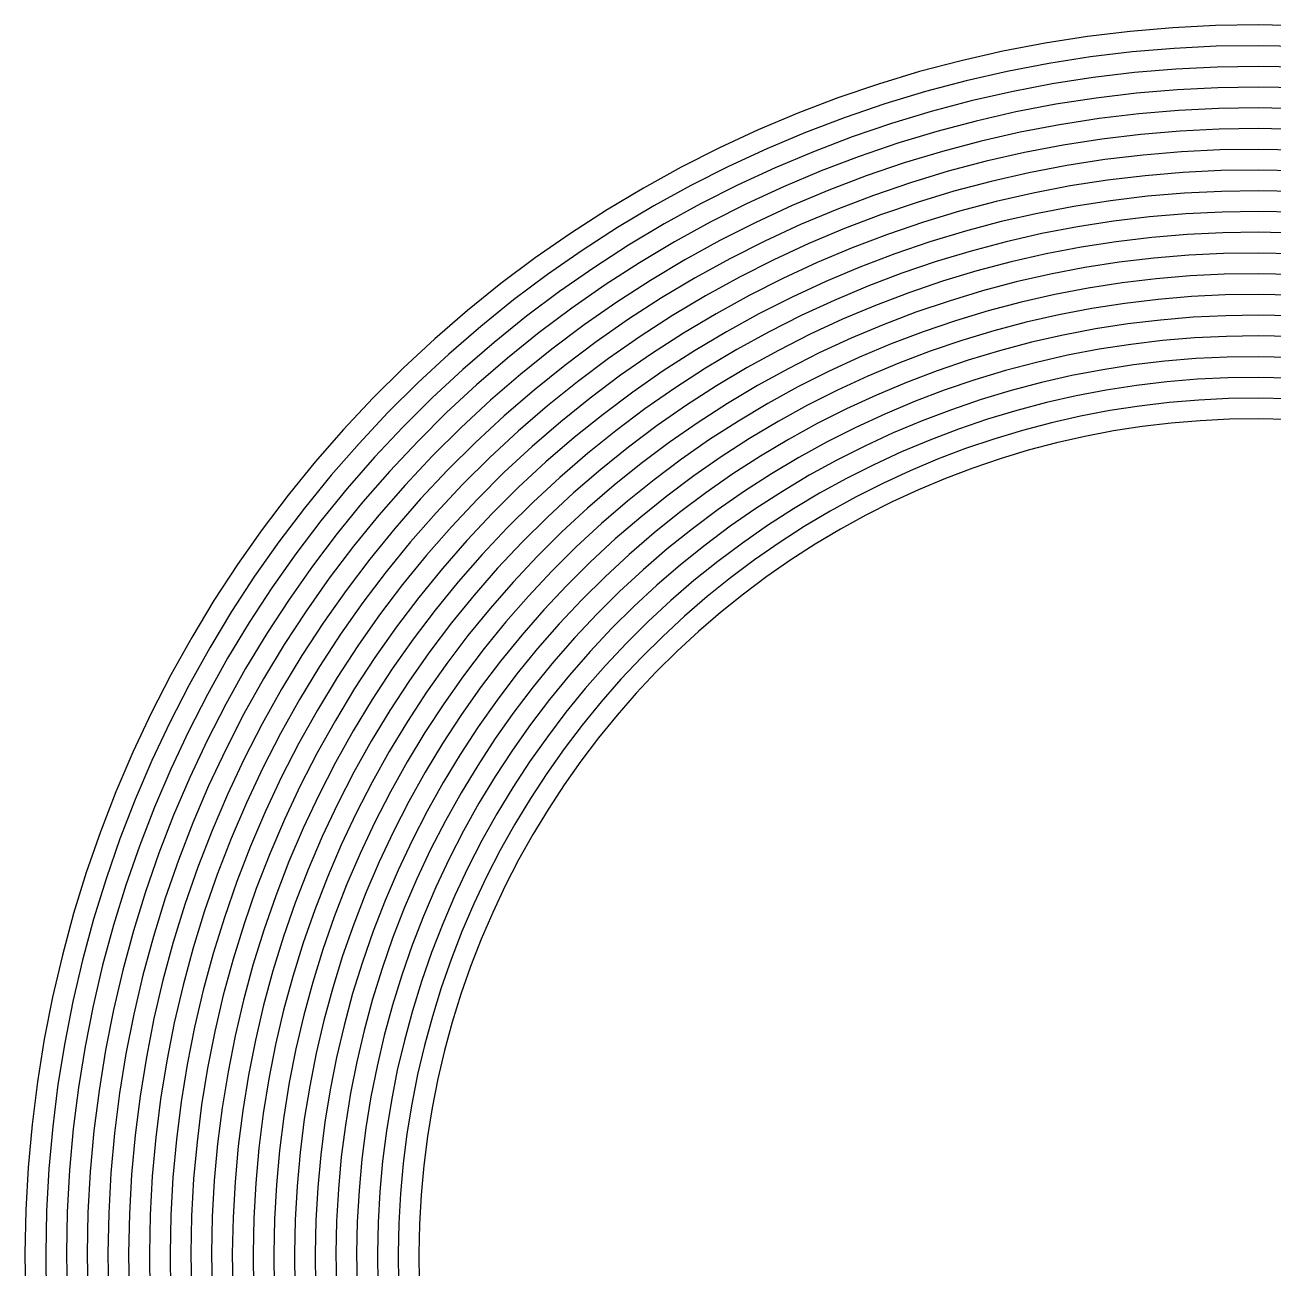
# Model space of a CAD drawing. Header units: metres. Extents: x -29.8 to 30, y -29.9 to 29.6.
# Drawn here: x -29.75 to 0.35, y -0.35 to 29.62 of the extents above; entities that cross this region are included whole.
import ezdxf

# ---------------------------------------------------------------- set-up
doc = ezdxf.new("R2010")
doc.units = ezdxf.units.M

msp = doc.modelspace()

# ---------------------------------------------------------------- linework, layer by layer
at = {"layer": 'COIL'}
for p, q in [((-2.0669, 29.5584), (-3.0975, 29.471)), ((-1.034, 29.6097), (-2.0669, 29.5584)), ((0, 29.625), (-1.034, 29.6097)), ((1.0338, 29.6042), (0, 29.625)), ((-4.1245, 29.3477), (-5.1467, 29.1886)), ((-3.0975, 29.471), (-4.1245, 29.3477)), ((-6.1628, 28.9939), (-7.1716, 28.7639)), ((-5.1467, 29.1886), (-6.1628, 28.9939)), ((-3.0453, 28.9737), (-4.055, 28.8526)), ((-2.032, 29.0596), (-3.0453, 28.9737)), ((-1.0165, 29.11), (-2.032, 29.0596)), ((0, 29.125), (-1.0165, 29.11)), ((1.0164, 29.1045), (0, 29.125)), ((-7.1716, 28.7639), (-8.1719, 28.4987)), ((-5.0599, 28.6962), (-6.0589, 28.5049)), ((-4.055, 28.8526), (-5.0599, 28.6962)), ((-0.9991, 28.6103), (-1.9972, 28.5608)), ((0, 28.625), (-0.9991, 28.6103)), ((0.9989, 28.6048), (0, 28.625)), ((-8.1719, 28.4987), (-9.1624, 28.1988)), ((-6.0589, 28.5049), (-7.0507, 28.2787)), ((-3.9854, 28.3574), (-4.9731, 28.2038)), ((-2.993, 28.4765), (-3.9854, 28.3574)), ((-1.9972, 28.5608), (-2.993, 28.4765)), ((-9.1624, 28.1988), (-10.1418, 27.8645)), ((-8.0341, 28.0181), (-9.0078, 27.7233)), ((-7.0507, 28.2787), (-8.0341, 28.0181)), ((-5.9549, 28.0158), (-6.9297, 27.7936)), ((-4.9731, 28.2038), (-5.9549, 28.0158)), ((-1.9623, 28.062), (-2.9407, 27.9792)), ((-0.9816, 28.1106), (-1.9623, 28.062)), ((0, 28.125), (-0.9816, 28.1106)), ((0.9815, 28.1051), (0, 28.125)), ((-10.1418, 27.8645), (-11.1092, 27.4962)), ((-9.0078, 27.7233), (-9.9708, 27.3947)), ((-6.9297, 27.7936), (-7.8962, 27.5375)), ((-4.8863, 27.7114), (-5.851, 27.5267)), ((-3.9158, 27.8623), (-4.8863, 27.7114)), ((-2.9407, 27.9792), (-3.9158, 27.8623)), ((-11.1092, 27.4962), (-12.0631, 27.0942)), ((-9.9708, 27.3947), (-10.9219, 27.0326)), ((-7.8962, 27.5375), (-8.8533, 27.2478)), ((-5.851, 27.5267), (-6.8088, 27.3084)), ((-2.8885, 27.482), (-3.8462, 27.3672)), ((-1.9274, 27.5632), (-2.8885, 27.482)), ((-0.9642, 27.6109), (-1.9274, 27.5632)), ((0, 27.625), (-0.9642, 27.6109)), ((0.964, 27.6054), (0, 27.625)), ((-12.0631, 27.0942), (-13.0026, 26.6592)), ((-8.8533, 27.2478), (-9.7998, 26.9248)), ((-6.8088, 27.3084), (-7.7584, 27.0568)), ((-4.7994, 27.219), (-5.747, 27.0376)), ((-3.8462, 27.3672), (-4.7994, 27.219)), ((-0.9467, 27.1113), (-1.8925, 27.0645)), ((0, 27.125), (-0.9467, 27.1113)), ((0.9466, 27.1057), (0, 27.125)), ((-10.9219, 27.0326), (-11.8598, 26.6375)), ((-9.7998, 26.9248), (-10.7346, 26.569)), ((-7.7584, 27.0568), (-8.6988, 26.7722)), ((-6.6878, 26.8233), (-7.6206, 26.5762)), ((-5.747, 27.0376), (-6.6878, 26.8233)), ((-3.7766, 26.872), (-4.7126, 26.7266)), ((-2.8362, 26.9847), (-3.7766, 26.872)), ((-1.8925, 27.0645), (-2.8362, 26.9847)), ((-13.0026, 26.6592), (-13.9264, 26.1917)), ((-11.8598, 26.6375), (-12.7834, 26.2098)), ((-10.7346, 26.569), (-11.6564, 26.1807)), ((-8.6988, 26.7722), (-9.6288, 26.455)), ((-7.6206, 26.5762), (-8.5443, 26.2967)), ((-5.6431, 26.5486), (-6.5668, 26.3381)), ((-4.7126, 26.7266), (-5.6431, 26.5486)), ((-1.8577, 26.5657), (-2.7839, 26.4874)), ((-0.9293, 26.6116), (-1.8577, 26.5657)), ((0, 26.625), (-0.9293, 26.6116)), ((0.9291, 26.606), (0, 26.625)), ((-13.9264, 26.1917), (-14.8333, 25.6921)), ((-12.7834, 26.2098), (-13.6916, 25.7502)), ((-9.6288, 26.455), (-10.5473, 26.1054)), ((-8.5443, 26.2967), (-9.4578, 25.9851)), ((-6.5668, 26.3381), (-7.4828, 26.0956)), ((-4.6258, 26.2342), (-5.5391, 26.0595)), ((-3.707, 26.3769), (-4.6258, 26.2342)), ((-2.7839, 26.4874), (-3.707, 26.3769)), ((-11.6564, 26.1807), (-12.5642, 25.7604)), ((-10.5473, 26.1054), (-11.453, 25.7239)), ((-9.4578, 25.9851), (-10.36, 25.6418)), ((-7.4828, 26.0956), (-8.3898, 25.8212)), ((-5.5391, 26.0595), (-6.4459, 25.853)), ((-2.7317, 25.9902), (-3.6374, 25.8818)), ((-1.8228, 26.0669), (-2.7317, 25.9902)), ((-0.9118, 26.1119), (-1.8228, 26.0669)), ((0, 26.125), (-0.9118, 26.1119)), ((0.9117, 26.1063), (0, 26.125)), ((-14.8333, 25.6921), (-15.7224, 25.1611)), ((-13.6916, 25.7502), (-14.5833, 25.2591)), ((-12.5642, 25.7604), (-13.4569, 25.3087)), ((-11.453, 25.7239), (-12.345, 25.311)), ((-10.36, 25.6418), (-11.2497, 25.2671)), ((-8.3898, 25.8212), (-9.2868, 25.5153)), ((-7.345, 25.615), (-8.2353, 25.3457)), ((-6.4459, 25.853), (-7.345, 25.615)), ((-4.539, 25.7418), (-5.4352, 25.5704)), ((-3.6374, 25.8818), (-4.539, 25.7418)), ((-0.8944, 25.6122), (-1.7879, 25.5681)), ((0, 25.625), (-0.8944, 25.6122)), ((0.8942, 25.6066), (0, 25.625)), ((-13.4569, 25.3087), (-14.3333, 24.8261)), ((-12.345, 25.311), (-13.2221, 24.8672)), ((-9.2868, 25.5153), (-10.1727, 25.1782)), ((-8.2353, 25.3457), (-9.1158, 25.0454)), ((-6.3249, 25.3678), (-7.2072, 25.1343)), ((-5.4352, 25.5704), (-6.3249, 25.3678)), ((-3.5679, 25.3866), (-4.4521, 25.2494)), ((-2.6794, 25.4929), (-3.5679, 25.3866)), ((-1.7879, 25.5681), (-2.6794, 25.4929)), ((-15.7224, 25.1611), (-16.5925, 24.5994)), ((-14.5833, 25.2591), (-15.4575, 24.7371)), ((-11.2497, 25.2671), (-12.1258, 24.8616)), ((-10.1727, 25.1782), (-11.0463, 24.8104)), ((-9.1158, 25.0454), (-9.9853, 24.7146)), ((-7.2072, 25.1343), (-8.0808, 24.8701)), ((-5.3312, 25.0813), (-6.204, 24.8827)), ((-4.4521, 25.2494), (-5.3312, 25.0813)), ((-2.6271, 24.9957), (-3.4983, 24.8915)), ((-1.753, 25.0693), (-2.6271, 24.9957)), ((-0.8769, 25.1125), (-1.753, 25.0693)), ((0, 25.125), (-0.8769, 25.1125)), ((0.8768, 25.1069), (0, 25.125)), ((-15.4575, 24.7371), (-16.3129, 24.1849)), ((-14.3333, 24.8261), (-15.1925, 24.3131)), ((-13.2221, 24.8672), (-14.0833, 24.393)), ((-12.1258, 24.8616), (-12.9874, 24.4258)), ((-11.0463, 24.8104), (-11.9066, 24.4122)), ((-9.9853, 24.7146), (-10.8429, 24.3536)), ((-8.0808, 24.8701), (-8.9448, 24.5756)), ((-6.204, 24.8827), (-7.0693, 24.6537)), ((-4.3653, 24.757), (-5.2272, 24.5923)), ((-3.4983, 24.8915), (-4.3653, 24.757)), ((-16.5925, 24.5994), (-17.4425, 24.0076)), ((-14.0833, 24.393), (-14.9275, 23.889)), ((-12.9874, 24.4258), (-13.8333, 23.96)), ((-11.9066, 24.4122), (-12.7527, 23.9843)), ((-8.9448, 24.5756), (-9.798, 24.251)), ((-7.9263, 24.3946), (-8.7738, 24.1057)), ((-7.0693, 24.6537), (-7.9263, 24.3946)), ((-6.083, 24.3975), (-6.9315, 24.1731)), ((-5.2272, 24.5923), (-6.083, 24.3975)), ((-3.4287, 24.3964), (-4.2785, 24.2646)), ((-2.5749, 24.4984), (-3.4287, 24.3964)), ((-1.7181, 24.5706), (-2.5749, 24.4984)), ((-0.8595, 24.6128), (-1.7181, 24.5706)), ((0, 24.625), (-0.8595, 24.6128)), ((0.8593, 24.6072), (0, 24.625)), ((-16.3129, 24.1849), (-17.1486, 23.6031)), ((-15.1925, 24.3131), (-16.0333, 23.7703)), ((-10.8429, 24.3536), (-11.6875, 23.9628)), ((-9.798, 24.251), (-10.6396, 23.8968)), ((-8.7738, 24.1057), (-9.6107, 23.7874)), ((-6.9315, 24.1731), (-7.7718, 23.9191)), ((-5.1233, 24.1032), (-5.962, 23.9124)), ((-4.2785, 24.2646), (-5.1233, 24.1032)), ((-0.842, 24.1131), (-1.6833, 24.0718)), ((0, 24.125), (-0.842, 24.1131)), ((0.8419, 24.1075), (0, 24.125)), ((-17.4425, 24.0076), (-18.2715, 23.3864)), ((-14.9275, 23.889), (-15.7537, 23.3558)), ((-13.8333, 23.96), (-14.6626, 23.465)), ((-12.7527, 23.9843), (-13.5833, 23.527)), ((-11.6875, 23.9628), (-12.5179, 23.5428)), ((-10.6396, 23.8968), (-11.4683, 23.5135)), ((-9.6107, 23.7874), (-10.4362, 23.4401)), ((-7.7718, 23.9191), (-8.6028, 23.6359)), ((-5.962, 23.9124), (-6.7937, 23.6924)), ((-3.3591, 23.9012), (-4.1917, 23.7722)), ((-2.5226, 24.0011), (-3.3591, 23.9012)), ((-1.6833, 24.0718), (-2.5226, 24.0011)), ((-17.1486, 23.6031), (-17.9636, 22.9924)), ((-16.0333, 23.7703), (-16.8547, 23.1986)), ((-13.5833, 23.527), (-14.3976, 23.041)), ((-12.5179, 23.5428), (-13.3333, 23.094)), ((-11.4683, 23.5135), (-12.2832, 23.1013)), ((-8.6028, 23.6359), (-9.4234, 23.3238)), ((-6.7937, 23.6924), (-7.6173, 23.4435)), ((-5.0193, 23.6141), (-5.8411, 23.4273)), ((-4.1917, 23.7722), (-5.0193, 23.6141)), ((-2.4704, 23.5039), (-3.2895, 23.4061)), ((-1.6484, 23.573), (-2.4704, 23.5039)), ((-0.8246, 23.6134), (-1.6484, 23.573)), ((0, 23.625), (-0.8246, 23.6134)), ((0.8244, 23.6078), (0, 23.625)), ((-18.2715, 23.3864), (-19.0783, 22.7366)), ((-16.8547, 23.1986), (-17.6558, 22.5984)), ((-15.7537, 23.3558), (-16.5608, 22.7941)), ((-14.6626, 23.465), (-15.4741, 22.9413)), ((-10.4362, 23.4401), (-11.2491, 23.0641)), ((-9.4234, 23.3238), (-10.2328, 22.9833)), ((-7.6173, 23.4435), (-8.4317, 23.166)), ((-6.6559, 23.2118), (-7.4628, 22.968)), ((-5.8411, 23.4273), (-6.6559, 23.2118)), ((-4.1048, 23.2798), (-4.9154, 23.125)), ((-3.2895, 23.4061), (-4.1048, 23.2798)), ((-17.9636, 22.9924), (-18.7569, 22.3536)), ((-15.4741, 22.9413), (-16.267, 22.3895)), ((-14.3976, 23.041), (-15.1945, 22.5268)), ((-13.3333, 23.094), (-14.1327, 22.617)), ((-12.2832, 23.1013), (-13.0833, 22.661)), ((-11.2491, 23.0641), (-12.0485, 22.6599)), ((-10.2328, 22.9833), (-11.0299, 22.6147)), ((-8.4317, 23.166), (-9.2361, 22.8602)), ((-7.4628, 22.968), (-8.2607, 22.6962)), ((-5.7201, 22.9421), (-6.5181, 22.7312)), ((-4.9154, 23.125), (-5.7201, 22.9421)), ((-3.2199, 22.911), (-4.018, 22.7874)), ((-2.4181, 23.0066), (-3.2199, 22.911)), ((-1.6135, 23.0742), (-2.4181, 23.0066)), ((-0.8071, 23.1137), (-1.6135, 23.0742)), ((0, 23.125), (-0.8071, 23.1137)), ((0.807, 23.1081), (0, 23.125)), ((-19.0783, 22.7366), (-19.862, 22.059)), ((-17.6558, 22.5984), (-18.4355, 21.9706)), ((-16.5608, 22.7941), (-17.348, 22.2044)), ((-14.1327, 22.617), (-14.9149, 22.1123)), ((-13.0833, 22.661), (-13.8677, 22.1929)), ((-12.0485, 22.6599), (-12.8333, 22.228)), ((-11.0299, 22.6147), (-11.8137, 22.2184)), ((-9.2361, 22.8602), (-10.0294, 22.5265)), ((-8.2607, 22.6962), (-9.0488, 22.3966)), ((-6.5181, 22.7312), (-7.3083, 22.4925)), ((-4.8114, 22.636), (-5.5991, 22.457)), ((-4.018, 22.7874), (-4.8114, 22.636)), ((-0.7897, 22.614), (-1.5786, 22.5754)), ((0, 22.625), (-0.7897, 22.614)), ((0.7895, 22.6084), (0, 22.625)), ((-18.7569, 22.3536), (-19.5275, 21.6874)), ((-16.267, 22.3895), (-17.0401, 21.8104)), ((-15.1945, 22.5268), (-15.9731, 21.985)), ((-10.0294, 22.5265), (-10.8107, 22.1653)), ((-9.0488, 22.3966), (-9.8261, 22.0697)), ((-7.3083, 22.4925), (-8.0897, 22.2263)), ((-5.5991, 22.457), (-6.3802, 22.2505)), ((-3.9312, 22.295), (-4.7075, 22.1469)), ((-3.1503, 22.4158), (-3.9312, 22.295)), ((-2.3658, 22.5093), (-3.1503, 22.4158)), ((-1.5786, 22.5754), (-2.3658, 22.5093)), ((-19.862, 22.059), (-20.6217, 21.3544)), ((-17.348, 22.2044), (-18.1141, 21.5876)), ((-15.9731, 21.985), (-16.7323, 21.4164)), ((-14.9149, 22.1123), (-15.6792, 21.5805)), ((-13.8677, 22.1929), (-14.6353, 21.6978)), ((-12.8333, 22.228), (-13.6027, 21.7689)), ((-11.8137, 22.2184), (-12.5833, 21.795)), ((-10.8107, 22.1653), (-11.579, 21.7769)), ((-9.8261, 22.0697), (-10.5915, 21.7159)), ((-8.0897, 22.2263), (-8.8615, 21.933)), ((-7.1537, 22.017), (-7.9187, 21.7565)), ((-6.3802, 22.2505), (-7.1537, 22.017)), ((-4.7075, 22.1469), (-5.4782, 21.9718)), ((-2.3136, 22.0121), (-3.0808, 21.9207)), ((-1.5437, 22.0766), (-2.3136, 22.0121)), ((-0.7722, 22.1143), (-1.5437, 22.0766)), ((0, 22.125), (-0.7722, 22.1143)), ((0.7721, 22.1087), (0, 22.125)), ((-19.5275, 21.6874), (-20.2744, 20.9947)), ((-18.4355, 21.9706), (-19.1929, 21.3159)), ((-17.0401, 21.8104), (-17.7927, 21.2045)), ((-14.6353, 21.6978), (-15.3853, 21.176)), ((-13.6027, 21.7689), (-14.3557, 21.2832)), ((-12.5833, 21.795), (-13.3378, 21.3449)), ((-11.579, 21.7769), (-12.3333, 21.362)), ((-10.5915, 21.7159), (-11.3443, 21.3354)), ((-8.8615, 21.933), (-9.6227, 21.613)), ((-7.9187, 21.7565), (-8.6742, 21.4695)), ((-6.2424, 21.7699), (-6.9992, 21.5414)), ((-5.4782, 21.9718), (-6.2424, 21.7699)), ((-3.8444, 21.8025), (-4.6035, 21.6578)), ((-3.0808, 21.9207), (-3.8444, 21.8025)), ((-18.1141, 21.5876), (-18.8583, 20.9443)), ((-16.7323, 21.4164), (-17.4713, 20.8215)), ((-15.6792, 21.5805), (-16.4245, 21.0224)), ((-9.6227, 21.613), (-10.3723, 21.2665)), ((-8.6742, 21.4695), (-9.4193, 21.1562)), ((-6.9992, 21.5414), (-7.7477, 21.2866)), ((-5.3572, 21.4867), (-6.1046, 21.2893)), ((-4.6035, 21.6578), (-5.3572, 21.4867)), ((-3.0112, 21.4255), (-3.7576, 21.3101)), ((-2.2613, 21.5148), (-3.0112, 21.4255)), ((-1.5089, 21.5779), (-2.2613, 21.5148)), ((-0.7548, 21.6146), (-1.5089, 21.5779)), ((0, 21.625), (-0.7548, 21.6146)), ((0.7546, 21.6091), (0, 21.625)), ((-20.6217, 21.3544), (-21.3564, 20.6236)), ((-19.1929, 21.3159), (-19.927, 20.6351)), ((-17.7927, 21.2045), (-18.5238, 20.5727)), ((-15.3853, 21.176), (-16.1166, 20.6284)), ((-14.3557, 21.2832), (-15.0914, 20.7715)), ((-13.3378, 21.3449), (-14.0761, 20.8687)), ((-12.3333, 21.362), (-13.0728, 20.9209)), ((-11.3443, 21.3354), (-12.0833, 20.9289)), ((-10.3723, 21.2665), (-11.1095, 20.894)), ((-9.4193, 21.1562), (-10.1532, 20.8171)), ((-7.7477, 21.2866), (-8.4869, 21.0059)), ((-6.1046, 21.2893), (-6.8447, 21.0659)), ((-4.4996, 21.1687), (-5.2363, 21.0015)), ((-3.7576, 21.3101), (-4.4996, 21.1687)), ((-1.474, 21.0791), (-2.209, 21.0176)), ((-0.7373, 21.1149), (-1.474, 21.0791)), ((0, 21.125), (-0.7373, 21.1149)), ((0.7372, 21.1094), (0, 21.125)), ((-20.2744, 20.9947), (-20.9967, 20.2763)), ((-18.8583, 20.9443), (-19.5797, 20.2754)), ((-17.4713, 20.8215), (-18.1892, 20.2012)), ((-16.4245, 21.0224), (-17.1499, 20.4385)), ((-15.0914, 20.7715), (-15.8088, 20.2344)), ((-14.0761, 20.8687), (-14.7975, 20.367)), ((-13.0728, 20.9209), (-13.7965, 20.4542)), ((-12.0833, 20.9289), (-12.8079, 20.4969)), ((-11.1095, 20.894), (-11.8333, 20.4959)), ((-10.1532, 20.8171), (-10.8748, 20.4525)), ((-8.4869, 21.0059), (-9.216, 20.6994)), ((-7.5767, 20.8168), (-8.2996, 20.5423)), ((-6.8447, 21.0659), (-7.5767, 20.8168)), ((-5.9668, 20.8086), (-6.6902, 20.5904)), ((-5.2363, 21.0015), (-5.9668, 20.8086)), ((-3.6707, 20.8177), (-4.3956, 20.6797)), ((-2.9416, 20.9304), (-3.6707, 20.8177)), ((-2.209, 21.0176), (-2.9416, 20.9304)), ((-21.3564, 20.6236), (-22.0652, 19.8676)), ((-19.927, 20.6351), (-20.6371, 19.929)), ((-18.5238, 20.5727), (-19.2324, 19.9157)), ((-16.1166, 20.6284), (-16.8285, 20.0555)), ((-12.8079, 20.4969), (-13.5169, 20.0397)), ((-11.8333, 20.4959), (-12.5429, 20.0728)), ((-9.216, 20.6994), (-9.934, 20.3677)), ((-8.2996, 20.5423), (-9.0126, 20.2426)), ((-6.6902, 20.5904), (-7.4057, 20.347)), ((-5.1153, 20.5164), (-5.829, 20.328)), ((-4.3956, 20.6797), (-5.1153, 20.5164)), ((-2.1568, 20.5203), (-2.872, 20.4353)), ((-1.4391, 20.5803), (-2.1568, 20.5203)), ((-0.7199, 20.6152), (-1.4391, 20.5803)), ((0, 20.625), (-0.7199, 20.6152)), ((0.7197, 20.6097), (0, 20.625)), ((-20.9967, 20.2763), (-21.6936, 19.533)), ((-19.5797, 20.2754), (-20.2774, 19.5816)), ((-18.1892, 20.2012), (-18.8851, 19.5561)), ((-17.1499, 20.4385), (-17.8546, 19.8296)), ((-15.8088, 20.2344), (-16.5071, 19.6724)), ((-14.7975, 20.367), (-15.501, 19.8404)), ((-13.7965, 20.4542), (-14.5036, 19.9625)), ((-10.8748, 20.4525), (-11.5833, 20.0629)), ((-9.934, 20.3677), (-10.6401, 20.011)), ((-9.0126, 20.2426), (-9.7148, 19.9183)), ((-7.4057, 20.347), (-8.1123, 20.0787)), ((-5.829, 20.328), (-6.5357, 20.1148)), ((-4.2916, 20.1906), (-4.9943, 20.0312)), ((-3.5839, 20.3253), (-4.2916, 20.1906)), ((-2.872, 20.4353), (-3.5839, 20.3253)), ((-22.0652, 19.8676), (-22.7473, 19.0872)), ((-20.6371, 19.929), (-21.3221, 19.1985)), ((-19.2324, 19.9157), (-19.9177, 19.2343)), ((-16.8285, 20.0555), (-17.5201, 19.458)), ((-14.5036, 19.9625), (-15.1932, 19.4464)), ((-13.5169, 20.0397), (-14.2097, 19.558)), ((-12.5429, 20.0728), (-13.2373, 19.6252)), ((-11.5833, 20.0629), (-12.2779, 19.6488)), ((-10.6401, 20.011), (-11.3333, 19.6299)), ((-9.7148, 19.9183), (-10.4053, 19.5696)), ((-8.1123, 20.0787), (-8.8092, 19.7859)), ((-7.2347, 19.8771), (-7.925, 19.6151)), ((-6.5357, 20.1148), (-7.2347, 19.8771)), ((-4.9943, 20.0312), (-5.6911, 19.8474)), ((-2.8024, 19.9401), (-3.4971, 19.8329)), ((-2.1045, 20.023), (-2.8024, 19.9401)), ((-1.4042, 20.0815), (-2.1045, 20.023)), ((-0.7024, 20.1155), (-1.4042, 20.0815)), ((0, 20.125), (-0.7024, 20.1155)), ((0.7023, 20.11), (0, 20.125)), ((-20.2774, 19.5816), (-20.9505, 18.8639)), ((-17.8546, 19.8296), (-18.5377, 19.1964)), ((-16.5071, 19.6724), (-17.1855, 19.0864)), ((-15.501, 19.8404), (-16.1857, 19.2894)), ((-13.2373, 19.6252), (-13.9158, 19.1535)), ((-12.2779, 19.6488), (-12.9577, 19.2106)), ((-11.3333, 19.6299), (-12.013, 19.2248)), ((-10.4053, 19.5696), (-11.0833, 19.1969)), ((-8.8092, 19.7859), (-9.4956, 19.4689)), ((-7.925, 19.6151), (-8.6059, 19.3291)), ((-6.3812, 19.6393), (-7.0637, 19.4073)), ((-5.6911, 19.8474), (-6.3812, 19.6393)), ((-4.1877, 19.7015), (-4.8734, 19.5461)), ((-3.4971, 19.8329), (-4.1877, 19.7015)), ((-21.6936, 19.533), (-22.3642, 18.7658)), ((-18.8851, 19.5561), (-19.558, 18.887)), ((-17.5201, 19.458), (-18.1904, 18.8367)), ((-16.1857, 19.2894), (-16.8509, 18.7149)), ((-15.1932, 19.4464), (-15.8644, 18.9064)), ((-14.2097, 19.558), (-14.8853, 19.0523)), ((-9.4956, 19.4689), (-10.1706, 19.1281)), ((-8.6059, 19.3291), (-9.2764, 19.0195)), ((-7.0637, 19.4073), (-7.7377, 19.1515)), ((-5.5533, 19.3668), (-6.2267, 19.1638)), ((-4.8734, 19.5461), (-5.5533, 19.3668)), ((-22.7473, 19.0872), (-23.4017, 18.2834)), ((-21.3221, 19.1985), (-21.9812, 18.4444)), ((-19.9177, 19.2343), (-20.5789, 18.5293)), ((-18.5377, 19.1964), (-19.1984, 18.5397)), ((-17.1855, 19.0864), (-17.8431, 18.477)), ((-14.8853, 19.0523), (-15.543, 18.5234)), ((-13.9158, 19.1535), (-14.5775, 18.6583)), ((-12.9577, 19.2106), (-13.6219, 18.749)), ((-12.013, 19.2248), (-12.6781, 18.7961)), ((-11.0833, 19.1969), (-11.748, 18.8008)), ((-10.1706, 19.1281), (-10.8333, 18.7639)), ((-9.2764, 19.0195), (-9.9358, 18.6866)), ((-7.7377, 19.1515), (-8.4025, 18.8723)), ((-6.2267, 19.1638), (-6.8927, 18.9374)), ((-22.3642, 18.7658), (-23.0077, 17.9756)), ((-20.9505, 18.8639), (-21.5982, 18.123)), ((-19.558, 18.887), (-20.2073, 18.1948)), ((-18.1904, 18.8367), (-18.8387, 18.1923)), ((-16.8509, 18.7149), (-17.4957, 18.1174)), ((-15.8644, 18.9064), (-16.5164, 18.3433)), ((-13.6219, 18.749), (-14.2697, 18.2643)), ((-12.6781, 18.7961), (-13.328, 18.3445)), ((-11.748, 18.8008), (-12.3985, 18.3816)), ((-10.8333, 18.7639), (-11.4831, 18.3767)), ((-9.9358, 18.6866), (-10.5833, 18.3309)), ((-8.4025, 18.8723), (-9.0572, 18.5701)), ((-7.5504, 18.6879), (-8.1991, 18.4156)), ((-6.8927, 18.9374), (-7.5504, 18.6879)), ((-21.9812, 18.4444), (-22.6137, 17.6678)), ((-20.5789, 18.5293), (-21.2152, 17.8016)), ((-19.1984, 18.5397), (-19.8358, 17.8602)), ((-17.8431, 18.477), (-18.479, 17.845)), ((-15.543, 18.5234), (-16.1818, 17.9717)), ((-14.5775, 18.6583), (-15.2216, 18.1404)), ((-12.3985, 18.3816), (-13.0341, 17.94)), ((-11.4831, 18.3767), (-12.119, 17.9671)), ((-9.0572, 18.5701), (-9.7011, 18.2451)), ((-8.1991, 18.4156), (-8.838, 18.1207)), ((-23.4017, 18.2834), (-24.0278, 17.4572)), ((-21.5982, 18.123), (-22.2197, 17.3599)), ((-20.2073, 18.1948), (-20.8322, 17.4803)), ((-18.8387, 18.1923), (-19.4642, 17.5256)), ((-17.4957, 18.1174), (-18.1194, 17.4977)), ((-16.5164, 18.3433), (-17.1484, 17.7577)), ((-15.2216, 18.1404), (-15.8472, 17.6001)), ((-14.2697, 18.2643), (-14.9002, 17.7573)), ((-13.328, 18.3445), (-13.9618, 17.8703)), ((-10.5833, 18.3309), (-11.2181, 17.9527)), ((-9.7011, 18.2451), (-10.3333, 17.8979)), ((-8.838, 18.1207), (-9.4664, 17.8037)), ((-23.0077, 17.9756), (-23.6233, 17.1633)), ((-21.2152, 17.8016), (-21.8257, 17.0521)), ((-19.8358, 17.8602), (-20.4491, 17.1589)), ((-18.479, 17.845), (-19.0926, 17.1911)), ((-16.1818, 17.9717), (-16.8011, 17.398)), ((-13.9618, 17.8703), (-14.5788, 17.3743)), ((-13.0341, 17.94), (-13.654, 17.4763)), ((-12.119, 17.9671), (-12.7402, 17.5354)), ((-11.2181, 17.9527), (-11.8394, 17.5526)), ((-10.3333, 17.8979), (-10.9531, 17.5287)), ((-9.4664, 17.8037), (-10.0833, 17.4648)), ((-22.6137, 17.6678), (-23.2188, 16.8694)), ((-20.8322, 17.4803), (-21.4317, 16.7443)), ((-19.4642, 17.5256), (-20.0661, 16.8375)), ((-18.1194, 17.4977), (-18.7211, 16.8565)), ((-17.1484, 17.7577), (-17.7597, 17.1503)), ((-15.8472, 17.6001), (-16.4538, 17.0384)), ((-14.9002, 17.7573), (-15.5127, 17.2286)), ((-13.654, 17.4763), (-14.2574, 16.9913)), ((-12.7402, 17.5354), (-13.3462, 17.0823)), ((-11.8394, 17.5526), (-12.4464, 17.1309)), ((-10.9531, 17.5287), (-11.5598, 17.138)), ((-10.0833, 17.4648), (-10.6882, 17.1047)), ((-24.0278, 17.4572), (-24.6247, 16.6096)), ((-23.6233, 17.1633), (-24.2102, 16.33)), ((-22.2197, 17.3599), (-22.8143, 16.5755)), ((-20.4491, 17.1589), (-21.0377, 16.4365)), ((-19.0926, 17.1911), (-19.6831, 16.5161)), ((-16.8011, 17.398), (-17.4, 16.803)), ((-15.5127, 17.2286), (-16.1064, 16.6787)), ((-14.5788, 17.3743), (-15.1781, 16.857)), ((-23.2188, 16.8694), (-23.7957, 16.0504)), ((-21.8257, 17.0521), (-22.4098, 16.2817)), ((-17.7597, 17.1503), (-18.3495, 16.5219)), ((-16.4538, 17.0384), (-17.0404, 16.4557)), ((-15.1781, 16.857), (-15.7591, 16.319)), ((-14.2574, 16.9913), (-14.8435, 16.4854)), ((-13.3462, 17.0823), (-13.936, 16.6083)), ((-12.4464, 17.1309), (-13.0383, 16.6883)), ((-11.5598, 17.138), (-12.1525, 16.7264)), ((-10.6882, 17.1047), (-11.2802, 16.7235)), ((-24.6247, 16.6096), (-25.1917, 15.7415)), ((-22.8143, 16.5755), (-23.3812, 15.7708)), ((-21.4317, 16.7443), (-22.0053, 15.9878)), ((-20.0661, 16.8375), (-20.6437, 16.1286)), ((-18.7211, 16.8565), (-19.3001, 16.1947)), ((-17.4, 16.803), (-17.9779, 16.1874)), ((-16.1064, 16.6787), (-16.6807, 16.1084)), ((-13.936, 16.6083), (-14.509, 16.1139)), ((-13.0383, 16.6883), (-13.6146, 16.2252)), ((-12.1525, 16.7264), (-12.7305, 16.2943)), ((-11.2802, 16.7235), (-11.8586, 16.3219)), ((-24.2102, 16.33), (-24.7677, 15.4766)), ((-22.4098, 16.2817), (-22.9666, 15.4912)), ((-21.0377, 16.4365), (-21.6008, 15.6939)), ((-19.6831, 16.5161), (-20.2497, 15.8208)), ((-18.3495, 16.5219), (-18.917, 15.8733)), ((-17.0404, 16.4557), (-17.6063, 15.8528)), ((-15.7591, 16.319), (-16.321, 15.761)), ((-14.8435, 16.4854), (-15.4118, 15.9594)), ((-12.7305, 16.2943), (-13.2932, 15.8422)), ((-11.8586, 16.3219), (-12.4227, 15.9003)), ((-23.7957, 16.0504), (-24.3437, 15.2116)), ((-22.0053, 15.9878), (-22.5521, 15.2116)), ((-20.6437, 16.1286), (-21.1962, 15.4)), ((-19.3001, 16.1947), (-19.8557, 15.513)), ((-17.9779, 16.1874), (-18.534, 15.5519)), ((-16.6807, 16.1084), (-17.2348, 15.5183)), ((-15.4118, 15.9594), (-15.9614, 15.4137)), ((-14.509, 16.1139), (-15.0644, 15.5997)), ((-13.6146, 16.2252), (-14.1744, 15.7423)), ((-25.1917, 15.7415), (-25.7282, 14.8542)), ((-23.3812, 15.7708), (-23.9197, 14.9467)), ((-21.6008, 15.6939), (-22.1376, 14.932)), ((-20.2497, 15.8208), (-20.7917, 15.1061)), ((-18.917, 15.8733), (-19.4617, 15.2051)), ((-17.6063, 15.8528), (-18.151, 15.2305)), ((-16.321, 15.761), (-16.8632, 15.1837)), ((-14.1744, 15.7423), (-14.7171, 15.24)), ((-13.2932, 15.8422), (-13.8399, 15.3707)), ((-12.4227, 15.9003), (-12.9718, 15.4592)), ((-24.7677, 15.4766), (-25.2952, 14.6042)), ((-22.9666, 15.4912), (-23.4956, 14.6817)), ((-21.1962, 15.4), (-21.7231, 14.6524)), ((-19.8557, 15.513), (-20.3872, 14.8122)), ((-18.534, 15.5519), (-19.0677, 14.8973)), ((-17.2348, 15.5183), (-17.768, 14.9091)), ((-15.9614, 15.4137), (-16.4916, 14.8491)), ((-15.0644, 15.5997), (-15.6017, 15.0664)), ((-13.8399, 15.3707), (-14.3698, 14.8803)), ((-12.9718, 15.4592), (-13.5053, 14.9991)), ((-24.3437, 15.2116), (-24.8621, 14.3542)), ((-22.5521, 15.2116), (-23.0716, 14.4167)), ((-20.7917, 15.1061), (-21.3086, 14.3728)), ((-19.4617, 15.2051), (-19.9827, 14.5183)), ((-18.151, 15.2305), (-18.6737, 14.5895)), ((-16.8632, 15.1837), (-17.385, 14.5877)), ((-15.6017, 15.0664), (-16.12, 14.5146)), ((-14.7171, 15.24), (-15.242, 14.719)), ((-25.7282, 14.8542), (-26.2334, 13.9485)), ((-23.9197, 14.9467), (-24.4291, 14.1042)), ((-22.1376, 14.932), (-22.6476, 14.1518)), ((-20.3872, 14.8122), (-20.894, 14.0932)), ((-19.0677, 14.8973), (-19.5782, 14.2244)), ((-17.768, 14.9091), (-18.2797, 14.2816)), ((-16.4916, 14.8491), (-17.0019, 14.2663)), ((-14.3698, 14.8803), (-14.8823, 14.3717)), ((-13.5053, 14.9991), (-14.0225, 14.5207)), ((-25.2952, 14.6042), (-25.7919, 13.7138)), ((-23.4956, 14.6817), (-23.9961, 13.8542)), ((-21.7231, 14.6524), (-22.2236, 13.8868)), ((-19.9827, 14.5183), (-20.4795, 13.8136)), ((-18.6737, 14.5895), (-19.1737, 13.9305)), ((-17.385, 14.5877), (-17.8857, 13.9738)), ((-16.12, 14.5146), (-16.6189, 13.9449)), ((-15.242, 14.719), (-15.7485, 14.18)), ((-14.0225, 14.5207), (-14.5227, 14.0244)), ((-24.8621, 14.3542), (-25.3504, 13.4791)), ((-23.0716, 14.4167), (-23.5631, 13.6042)), ((-22.6476, 14.1518), (-23.1301, 13.3542)), ((-21.3086, 14.3728), (-21.7995, 13.6219)), ((-19.5782, 14.2244), (-20.065, 13.534)), ((-18.2797, 14.2816), (-18.7692, 13.6366)), ((-17.0019, 14.2663), (-17.4916, 13.666)), ((-15.7485, 14.18), (-16.2359, 13.6235)), ((-14.8823, 14.3717), (-15.3769, 13.8454)), ((-26.2334, 13.9485), (-26.7067, 13.0257)), ((-24.4291, 14.1042), (-24.9089, 13.2443)), ((-23.9961, 13.8542), (-24.4675, 13.0096)), ((-22.2236, 13.8868), (-22.6971, 13.1042)), ((-20.894, 14.0932), (-21.3755, 13.3569)), ((-19.1737, 13.9305), (-19.6505, 13.2544)), ((-17.8857, 13.9738), (-18.3647, 13.3427)), ((-16.6189, 13.9449), (-17.0976, 13.3581)), ((-14.5227, 14.0244), (-15.0053, 13.5109)), ((-25.7919, 13.7138), (-26.2573, 12.8065)), ((-23.5631, 13.6042), (-24.026, 12.7748)), ((-21.7995, 13.6219), (-22.2641, 12.8542)), ((-20.4795, 13.8136), (-20.9515, 13.0919)), ((-18.7692, 13.6366), (-19.236, 12.9748)), ((-17.4916, 13.666), (-17.9602, 13.0488)), ((-16.2359, 13.6235), (-16.7036, 13.0503)), ((-15.3769, 13.8454), (-15.8529, 13.3021)), ((-25.3504, 13.4791), (-25.8079, 12.5873)), ((-23.1301, 13.3542), (-23.5845, 12.5401)), ((-21.3755, 13.3569), (-21.8311, 12.6042)), ((-20.065, 13.534), (-20.5275, 12.827)), ((-19.6505, 13.2544), (-20.1035, 12.562)), ((-18.3647, 13.3427), (-18.8215, 12.6952)), ((-17.0976, 13.3581), (-17.5557, 12.7549)), ((-15.8529, 13.3021), (-16.3096, 12.7425)), ((-15.0053, 13.5109), (-15.4698, 12.9807)), ((-26.7067, 13.0257), (-27.1475, 12.0869)), ((-24.9089, 13.2443), (-25.3585, 12.3682)), ((-24.4675, 13.0096), (-24.9091, 12.149)), ((-22.6971, 13.1042), (-23.143, 12.3054)), ((-20.9515, 13.0919), (-21.398, 12.3542)), ((-19.236, 12.9748), (-19.6794, 12.2971)), ((-17.9602, 13.0488), (-18.4069, 12.4156)), ((-16.7036, 13.0503), (-17.1512, 12.461)), ((-15.4698, 12.9807), (-15.9156, 12.4347)), ((-26.2573, 12.8065), (-26.6908, 11.8835)), ((-24.026, 12.7748), (-24.4597, 11.9298)), ((-22.2641, 12.8542), (-22.7016, 12.0706)), ((-20.5275, 12.827), (-20.965, 12.1042)), ((-18.8215, 12.6952), (-19.2554, 12.0321)), ((-17.5557, 12.7549), (-17.9924, 12.136)), ((-16.3096, 12.7425), (-16.7467, 12.1672)), ((-25.8079, 12.5873), (-26.234, 11.6801)), ((-25.3585, 12.3682), (-25.7772, 11.4768)), ((-23.5845, 12.5401), (-24.0103, 11.7106)), ((-21.8311, 12.6042), (-22.2601, 11.8359)), ((-21.398, 12.3542), (-21.8186, 11.6012)), ((-20.1035, 12.562), (-20.532, 11.8542)), ((-18.4069, 12.4156), (-18.8314, 11.7672)), ((-17.1512, 12.461), (-17.5779, 11.8564)), ((-15.9156, 12.4347), (-16.3421, 11.8733)), ((-27.1475, 12.0869), (-27.5554, 11.1331)), ((-24.9091, 12.149), (-25.3204, 11.2734)), ((-23.143, 12.3054), (-23.5609, 11.4914)), ((-22.7016, 12.0706), (-23.1115, 11.2722)), ((-20.965, 12.1042), (-21.3771, 11.3664)), ((-19.6794, 12.2971), (-20.099, 11.6042)), ((-17.9924, 12.136), (-18.4074, 11.5022)), ((-16.7467, 12.1672), (-17.1634, 11.5768)), ((-26.6908, 11.8835), (-27.0918, 10.9458)), ((-24.4597, 11.9298), (-24.8637, 11.07)), ((-22.2601, 11.8359), (-22.6621, 11.053)), ((-20.532, 11.8542), (-20.9357, 11.1317)), ((-19.2554, 12.0321), (-19.666, 11.3542)), ((-18.8314, 11.7672), (-19.233, 11.1042)), ((-17.5779, 11.8564), (-17.9833, 11.2372)), ((-16.3421, 11.8733), (-16.7489, 11.2972)), ((-26.234, 11.6801), (-26.6282, 10.7585)), ((-25.7772, 11.4768), (-26.1646, 10.5712)), ((-24.0103, 11.7106), (-24.4069, 10.8666)), ((-23.5609, 11.4914), (-23.9501, 10.6633)), ((-21.8186, 11.6012), (-22.2127, 10.8339)), ((-20.099, 11.6042), (-20.4942, 10.897)), ((-18.4074, 11.5022), (-18.8, 10.8542)), ((-17.1634, 11.5768), (-17.5593, 10.9723)), ((-25.3204, 11.2734), (-25.701, 10.3839)), ((-23.1115, 11.2722), (-23.4933, 10.4599)), ((-21.3771, 11.3664), (-21.7633, 10.6147)), ((-19.666, 11.3542), (-20.0527, 10.6622)), ((-17.9833, 11.2372), (-18.367, 10.6042)), ((-16.7489, 11.2972), (-17.1353, 10.7073)), ((-27.5554, 11.1331), (-27.9298, 10.1656)), ((-27.0918, 10.9458), (-27.4599, 9.9946)), ((-24.8637, 11.07), (-25.2374, 10.1966)), ((-24.4069, 10.8666), (-24.7738, 10.0093)), ((-22.6621, 11.053), (-23.0366, 10.2565)), ((-20.9357, 11.1317), (-21.3139, 10.3955)), ((-20.4942, 10.897), (-20.8645, 10.1763)), ((-19.233, 11.1042), (-19.6112, 10.4275)), ((-18.8, 10.8542), (-19.1698, 10.1927)), ((-17.5593, 10.9723), (-17.9339, 10.3542)), ((-26.6282, 10.7585), (-26.9901, 9.8236)), ((-26.1646, 10.5712), (-26.5202, 9.6526)), ((-23.9501, 10.6633), (-24.3102, 9.822)), ((-22.2127, 10.8339), (-22.5798, 10.0532)), ((-21.7633, 10.6147), (-22.123, 9.8498)), ((-20.0527, 10.6622), (-20.4151, 9.9571)), ((-18.367, 10.6042), (-18.7283, 9.958)), ((-17.1353, 10.7073), (-17.5009, 10.1042)), ((-25.701, 10.3839), (-26.0504, 9.4816)), ((-23.4933, 10.4599), (-23.8467, 9.6347)), ((-23.0366, 10.2565), (-23.3831, 9.4474)), ((-21.3139, 10.3955), (-21.6663, 9.6464)), ((-19.6112, 10.4275), (-19.9657, 9.7379)), ((-17.9339, 10.3542), (-18.2868, 9.7233)), ((-27.9298, 10.1656), (-28.2702, 9.1855)), ((-27.4599, 9.9946), (-27.7946, 9.031)), ((-25.2374, 10.1966), (-25.5805, 9.3105)), ((-24.7738, 10.0093), (-25.1107, 9.1395)), ((-22.5798, 10.0532), (-22.9195, 9.2601)), ((-20.8645, 10.1763), (-21.2095, 9.4431)), ((-20.4151, 9.9571), (-20.7527, 9.2397)), ((-19.1698, 10.1927), (-19.5163, 9.5187)), ((-18.7283, 9.958), (-19.0669, 9.2996)), ((-17.5009, 10.1042), (-17.8454, 9.4885)), ((-26.9901, 9.8236), (-27.3191, 8.8765)), ((-26.5202, 9.6526), (-26.8436, 8.722)), ((-24.3102, 9.822), (-24.6408, 8.9685)), ((-23.8467, 9.6347), (-24.171, 8.7975)), ((-22.123, 9.8498), (-22.4559, 9.0728)), ((-21.6663, 9.6464), (-21.9923, 8.8855)), ((-19.9657, 9.7379), (-20.2959, 9.0363)), ((-18.2868, 9.7233), (-18.6175, 9.0804)), ((-26.0504, 9.4816), (-26.368, 8.5675)), ((-23.3831, 9.4474), (-23.7011, 8.6265)), ((-21.2095, 9.4431), (-21.5287, 8.6982)), ((-19.5163, 9.5187), (-19.8392, 8.833)), ((-17.8454, 9.4885), (-18.1681, 8.8612)), ((-28.2702, 9.1855), (-28.5762, 8.1941)), ((-27.7946, 9.031), (-28.0955, 8.0563)), ((-25.5805, 9.3105), (-25.8925, 8.413)), ((-25.1107, 9.1395), (-25.417, 8.2585)), ((-22.9195, 9.2601), (-23.2313, 8.4555)), ((-22.4559, 9.0728), (-22.7614, 8.2845)), ((-20.7527, 9.2397), (-21.0651, 8.5109)), ((-20.2959, 9.0363), (-20.6015, 8.3236)), ((-19.0669, 9.2996), (-19.3824, 8.6296)), ((-18.6175, 9.0804), (-18.9256, 8.4262)), ((-27.3191, 8.8765), (-27.6149, 7.9184)), ((-24.6408, 8.9685), (-24.9415, 8.104)), ((-24.171, 8.7975), (-24.4659, 7.9495)), ((-21.9923, 8.8855), (-22.2916, 8.1135)), ((-19.8392, 8.833), (-20.1379, 8.1362)), ((-18.1681, 8.8612), (-18.4688, 8.2229)), ((-26.8436, 8.722), (-27.1343, 7.7806)), ((-26.368, 8.5675), (-26.6537, 7.6428)), ((-23.7011, 8.6265), (-23.9904, 7.795)), ((-23.2313, 8.4555), (-23.5149, 7.6404)), ((-21.5287, 8.6982), (-21.8218, 7.9425)), ((-21.0651, 8.5109), (-21.3519, 7.7715)), ((-19.3824, 8.6296), (-19.6743, 7.9489)), ((-28.5762, 8.1941), (-28.8474, 7.1925)), ((-25.8925, 8.413), (-26.173, 7.505)), ((-25.417, 8.2585), (-25.6924, 7.3672)), ((-22.7614, 8.2845), (-23.0393, 7.4859)), ((-20.6015, 8.3236), (-20.8821, 7.6004)), ((-20.1379, 8.1362), (-20.4122, 7.4294)), ((-18.9256, 8.4262), (-19.2107, 7.7616)), ((-18.4688, 8.2229), (-18.7471, 7.5743)), ((-28.0955, 8.0563), (-28.3623, 7.0715)), ((-27.6149, 7.9184), (-27.8771, 6.9506)), ((-24.9415, 8.104), (-25.2118, 7.2294)), ((-24.4659, 7.9495), (-24.7311, 7.0915)), ((-22.2916, 8.1135), (-22.5638, 7.3314)), ((-21.8218, 7.9425), (-22.0883, 7.1769)), ((-19.6743, 7.9489), (-19.9424, 7.2584)), ((-27.1343, 7.7806), (-27.392, 6.8296)), ((-26.6537, 7.6428), (-26.9068, 6.7086)), ((-23.9904, 7.795), (-24.2505, 6.9537)), ((-23.5149, 7.6404), (-23.7699, 6.8159)), ((-21.3519, 7.7715), (-21.6128, 7.0224)), ((-20.8821, 7.6004), (-21.1372, 6.8679)), ((-19.2107, 7.7616), (-19.4725, 7.0874)), ((-18.7471, 7.5743), (-19.0027, 6.9164)), ((-26.173, 7.505), (-26.4217, 6.5877)), ((-25.6924, 7.3672), (-25.9365, 6.4667)), ((-25.2118, 7.2294), (-25.4514, 6.3457)), ((-23.0393, 7.4859), (-23.2892, 6.6781)), ((-22.5638, 7.3314), (-22.8086, 6.5403)), ((-20.4122, 7.4294), (-20.6617, 6.7134)), ((-19.9424, 7.2584), (-20.1862, 6.5589)), ((-28.8474, 7.1925), (-29.0836, 6.1819)), ((-28.3623, 7.0715), (-28.5945, 6.078)), ((-27.8771, 6.9506), (-28.1054, 5.974)), ((-24.7311, 7.0915), (-24.9662, 6.2248)), ((-24.2505, 6.9537), (-24.4811, 6.1038)), ((-22.0883, 7.1769), (-22.328, 6.4024)), ((-21.6128, 7.0224), (-21.8473, 6.2646)), ((-19.4725, 7.0874), (-19.7106, 6.4044)), ((-27.392, 6.8296), (-27.6164, 5.87)), ((-26.9068, 6.7086), (-27.1273, 5.7661)), ((-23.7699, 6.8159), (-23.996, 5.9829)), ((-23.2892, 6.6781), (-23.5108, 5.8619)), ((-21.1372, 6.8679), (-21.3667, 6.1268)), ((-20.6617, 6.7134), (-20.8861, 5.989)), ((-19.0027, 6.9164), (-19.2351, 6.2499)), ((-26.4217, 6.5877), (-26.6382, 5.6621)), ((-25.9365, 6.4667), (-26.1491, 5.5582)), ((-25.4514, 6.3457), (-25.6601, 5.4542)), ((-22.8086, 6.5403), (-23.0257, 5.7409)), ((-22.328, 6.4024), (-22.5405, 5.62)), ((-20.1862, 6.5589), (-20.4054, 5.8512)), ((-19.7106, 6.4044), (-19.9248, 5.7133)), ((-29.0836, 6.1819), (-29.2844, 5.1636)), ((-28.5945, 6.078), (-28.7919, 5.0768)), ((-24.9662, 6.2248), (-25.171, 5.3503)), ((-24.4811, 6.1038), (-24.6819, 5.2463)), ((-21.8473, 6.2646), (-22.0554, 5.499)), ((-21.3667, 6.1268), (-21.5702, 5.3781)), ((-19.2351, 6.2499), (-19.4442, 5.5755)), ((-28.1054, 5.974), (-28.2995, 4.99)), ((-27.6164, 5.87), (-27.8071, 4.9031)), ((-27.1273, 5.7661), (-27.3147, 4.8163)), ((-23.996, 5.9829), (-24.1929, 5.1423)), ((-23.5108, 5.8619), (-23.7038, 5.0384)), ((-23.0257, 5.7409), (-23.2147, 4.9344)), ((-20.8861, 5.989), (-21.0851, 5.2571)), ((-20.4054, 5.8512), (-20.5999, 5.1361)), ((-26.6382, 5.6621), (-26.8223, 4.7295)), ((-26.1491, 5.5582), (-26.3299, 4.6427)), ((-25.6601, 5.4542), (-25.8375, 4.5559)), ((-22.5405, 5.62), (-22.7256, 4.8305)), ((-22.0554, 5.499), (-22.2366, 4.7265)), ((-19.9248, 5.7133), (-20.1148, 5.0152)), ((-19.4442, 5.5755), (-19.6296, 4.8942)), ((-29.2844, 5.1636), (-29.4495, 4.1389)), ((-25.171, 5.3503), (-25.3451, 4.469)), ((-24.6819, 5.2463), (-24.8527, 4.3822)), ((-24.1929, 5.1423), (-24.3603, 4.2954)), ((-21.5702, 5.3781), (-21.7475, 4.6226)), ((-21.0851, 5.2571), (-21.2584, 4.5186)), ((-20.5999, 5.1361), (-20.7693, 4.4147)), ((-28.7919, 5.0768), (-28.9543, 4.0693)), ((-28.2995, 4.99), (-28.4592, 3.9997)), ((-27.8071, 4.9031), (-27.9641, 3.9301)), ((-27.3147, 4.8163), (-27.4689, 3.8605)), ((-23.7038, 5.0384), (-23.8679, 4.2086)), ((-23.2147, 4.9344), (-23.3755, 4.1217)), ((-22.7256, 4.8305), (-22.8831, 4.0349)), ((-20.1148, 5.0152), (-20.2803, 4.3107)), ((-19.6296, 4.8942), (-19.7912, 4.2067)), ((-26.8223, 4.7295), (-26.9738, 3.7909)), ((-26.3299, 4.6427), (-26.4787, 3.7213)), ((-25.8375, 4.5559), (-25.9835, 3.6517)), ((-22.2366, 4.7265), (-22.3907, 3.9481)), ((-21.7475, 4.6226), (-21.8983, 3.8613)), ((-21.2584, 4.5186), (-21.4059, 3.7744)), ((-25.3451, 4.469), (-25.4884, 3.5822)), ((-24.8527, 4.3822), (-24.9933, 3.5126)), ((-24.3603, 4.2954), (-24.4981, 3.443)), ((-20.7693, 4.4147), (-20.9135, 3.6876)), ((-20.2803, 4.3107), (-20.4211, 3.6008)), ((-29.4495, 4.1389), (-29.5787, 3.1089)), ((-28.9543, 4.0693), (-29.0815, 3.0566)), ((-28.4592, 3.9997), (-28.5842, 3.0043)), ((-27.9641, 3.9301), (-28.087, 2.9521)), ((-23.8679, 4.2086), (-24.003, 3.3734)), ((-23.3755, 4.1217), (-23.5079, 3.3038)), ((-22.8831, 4.0349), (-23.0127, 3.2342)), ((-22.3907, 3.9481), (-22.5176, 3.1646)), ((-19.7912, 4.2067), (-19.9287, 3.514)), ((-27.4689, 3.8605), (-27.5897, 2.8998)), ((-26.9738, 3.7909), (-27.0924, 2.8475)), ((-26.4787, 3.7213), (-26.5952, 2.7953)), ((-25.9835, 3.6517), (-26.0979, 2.743)), ((-21.8983, 3.8613), (-22.0225, 3.0951)), ((-21.4059, 3.7744), (-21.5273, 3.0255)), ((-20.9135, 3.6876), (-21.0322, 2.9559)), ((-25.4884, 3.5822), (-25.6007, 2.6907)), ((-24.9933, 3.5126), (-25.1034, 2.6385)), ((-24.4981, 3.443), (-24.6061, 2.5862)), ((-24.003, 3.3734), (-24.1089, 2.5339)), ((-20.4211, 3.6008), (-20.5371, 2.8863)), ((-19.9287, 3.514), (-20.0419, 2.8167)), ((-29.5787, 3.1089), (-29.672, 2.0749)), ((-29.0815, 3.0566), (-29.1732, 2.04)), ((-23.5079, 3.3038), (-23.6116, 2.4817)), ((-23.0127, 3.2342), (-23.1143, 2.4294)), ((-22.5176, 3.1646), (-22.6171, 2.3772)), ((-22.0225, 3.0951), (-22.1198, 2.3249)), ((-21.5273, 3.0255), (-21.6226, 2.2726)), ((-28.5842, 3.0043), (-28.6744, 2.0051)), ((-28.087, 2.9521), (-28.1756, 1.9702)), ((-27.5897, 2.8998), (-27.6769, 1.9354)), ((-27.0924, 2.8475), (-27.1781, 1.9005)), ((-26.5952, 2.7953), (-26.6793, 1.8656)), ((-26.0979, 2.743), (-26.1805, 1.8307)), ((-21.0322, 2.9559), (-21.1253, 2.2204)), ((-20.5371, 2.8863), (-20.628, 2.1681)), ((-20.0419, 2.8167), (-20.1308, 2.1158)), ((-25.6007, 2.6907), (-25.6817, 1.7958)), ((-25.1034, 2.6385), (-25.183, 1.761)), ((-24.6061, 2.5862), (-24.6842, 1.7261)), ((-24.1089, 2.5339), (-24.1854, 1.6912)), ((-23.6116, 2.4817), (-23.6866, 1.6563)), ((-23.1143, 2.4294), (-23.1878, 1.6215)), ((-22.6171, 2.3772), (-22.689, 1.5866)), ((-22.1198, 2.3249), (-22.1903, 1.5517)), ((-21.6226, 2.2726), (-21.6915, 1.5168)), ((-21.1253, 2.2204), (-21.1927, 1.4819)), ((-20.628, 2.1681), (-20.6939, 1.4471)), ((-20.1308, 2.1158), (-20.1951, 1.4122)), ((-29.672, 2.0749), (-29.7291, 1.0382)), ((-29.1732, 2.04), (-29.2294, 1.0207)), ((-28.6744, 2.0051), (-28.7297, 1.0033)), ((-28.1756, 1.9702), (-28.23, 0.9858)), ((-27.6769, 1.9354), (-27.7303, 0.9684)), ((-27.1781, 1.9005), (-27.2306, 0.9509)), ((-26.6793, 1.8656), (-26.7309, 0.9335)), ((-26.1805, 1.8307), (-26.2312, 0.916)), ((-25.6817, 1.7958), (-25.7315, 0.8986)), ((-25.183, 1.761), (-25.2318, 0.8811)), ((-24.6842, 1.7261), (-24.7321, 0.8637)), ((-24.1854, 1.6912), (-24.2325, 0.8462)), ((-23.6866, 1.6563), (-23.7328, 0.8288)), ((-23.1878, 1.6215), (-23.2331, 0.8113)), ((-22.689, 1.5866), (-22.7334, 0.7939)), ((-22.1903, 1.5517), (-22.2337, 0.7764)), ((-21.6915, 1.5168), (-21.734, 0.759)), ((-21.1927, 1.4819), (-21.2343, 0.7415)), ((-20.6939, 1.4471), (-20.7346, 0.7241)), ((-20.1951, 1.4122), (-20.2349, 0.7066)), ((-29.7291, 1.0382), (-29.75, 0)), ((-29.2294, 1.0207), (-29.25, 0)), ((-28.7297, 1.0033), (-28.75, 0)), ((-28.23, 0.9858), (-28.25, 0)), ((-27.7303, 0.9684), (-27.75, 0)), ((-27.2306, 0.9509), (-27.25, 0)), ((-26.7309, 0.9335), (-26.75, 0)), ((-26.2312, 0.916), (-26.25, 0)), ((-25.7315, 0.8986), (-25.75, 0)), ((-25.2318, 0.8811), (-25.25, 0)), ((-24.7321, 0.8637), (-24.75, 0)), ((-24.2325, 0.8462), (-24.25, 0)), ((-23.7328, 0.8288), (-23.75, 0)), ((-23.2331, 0.8113), (-23.25, 0)), ((-22.7334, 0.7939), (-22.75, 0)), ((-22.2337, 0.7764), (-22.25, 0)), ((-21.734, 0.759), (-21.75, 0)), ((-21.2343, 0.7415), (-21.25, 0)), ((-20.7346, 0.7241), (-20.75, 0)), ((-20.2349, 0.7066), (-20.25, 0)), ((-29.75, 0), (-29.7347, -1.0384)), ((-29.25, 0), (-29.235, -1.0209)), ((-28.75, 0), (-28.7353, -1.0035)), ((-28.25, 0), (-28.2356, -0.986)), ((-27.75, 0), (-27.7359, -0.9686)), ((-27.25, 0), (-27.2362, -0.9511)), ((-26.75, 0), (-26.7365, -0.9337)), ((-26.25, 0), (-26.2368, -0.9162)), ((-25.75, 0), (-25.7371, -0.8988)), ((-25.25, 0), (-25.2374, -0.8813)), ((-24.75, 0), (-24.7377, -0.8639)), ((-24.25, 0), (-24.238, -0.8464)), ((-23.75, 0), (-23.7383, -0.829)), ((-23.25, 0), (-23.2386, -0.8115)), ((-22.75, 0), (-22.7389, -0.7941)), ((-22.25, 0), (-22.2392, -0.7766)), ((-21.75, 0), (-21.7395, -0.7592)), ((-21.25, 0), (-21.2398, -0.7417)), ((-20.75, 0), (-20.7401, -0.7243)), ((-20.25, 0), (-20.2404, -0.7068))]:
    msp.add_line(p, q, dxfattribs=at)

doc.saveas('drawing.dxf')
